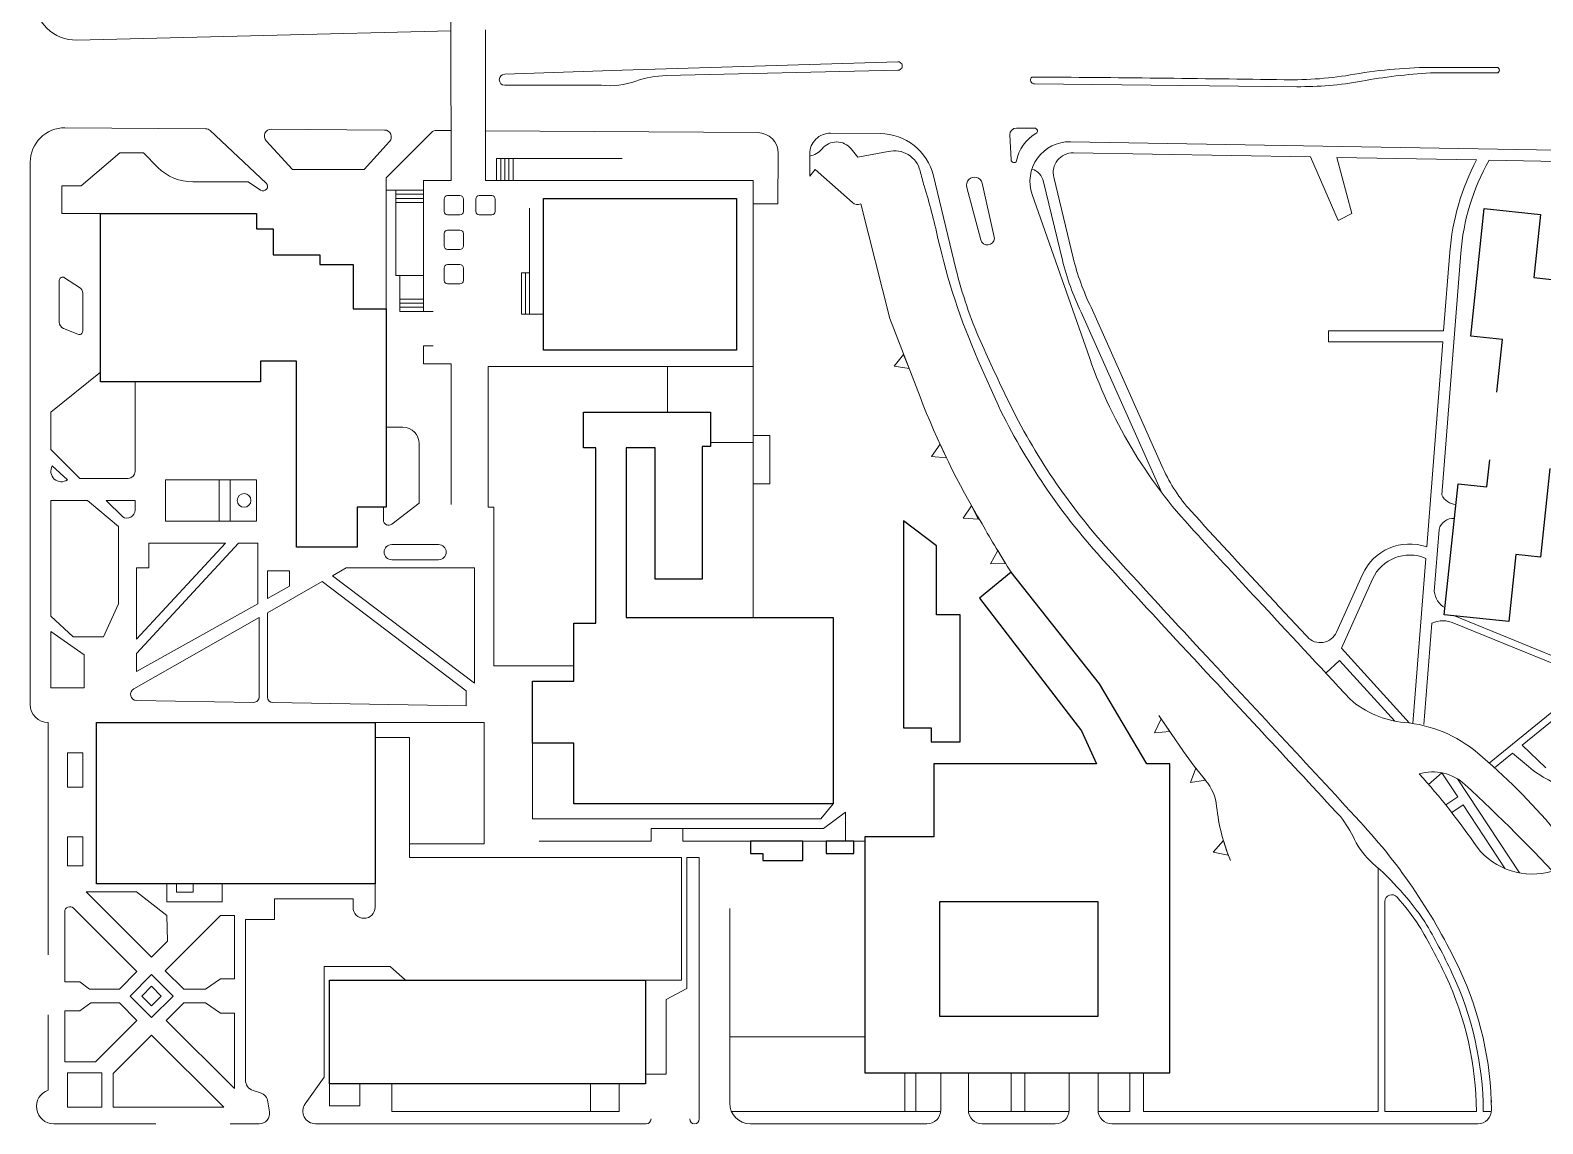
# Model space of a CAD drawing. Header units: feet. Extents: x 2817291 to 2825191, y 230718 to 237492.
# Drawn here: x 2819597 to 2820699, y 235311 to 236108 of the extents above; entities that cross this region are included whole.
import ezdxf

# ---------------------------------------------------------------- set-up
doc = ezdxf.new("R2010")
doc.units = ezdxf.units.FT
doc.layers.add('63', color=7, linetype='Continuous', lineweight=13)

msp = doc.modelspace()

# ---------------------------------------------------------------- linework, layer by layer
at = {"layer": '63'}
for p, q in [((2819903.249, 236107.558), (2819903.249, 236202.424)), ((2819630.705, 236100.734), (2819903.249, 236107.558)), ((2819903.315, 235998.405), (2819903.249, 236107.558)), ((2819928.44, 235998.405), (2819928.359, 236108.187)), ((2819942.51, 236075.791), (2820027.937, 236078.806)), ((2820027.937, 236078.806), (2820228.94, 236084.837)), ((2820228.94, 236078.806), (2820060.097, 236074.786)), ((2820665.117, 236080.817), (2820619.892, 236080.817)), ((2820012.862, 236067.751), (2819942.51, 236067.751)), ((2820328.437, 236068.756), (2820519.39, 236066.746)), ((2820616.877, 236076.796), (2820665.117, 236076.796)), ((2819724.458, 236036.096), (2819622.089, 236036.823)), ((2819768.643, 235996.395), (2819727.864, 236034.732)), ((2819854.868, 236035.169), (2819772.405, 236035.755)), ((2819889.093, 236033.429), (2819856.079, 236000.415)), ((2819903.315, 236034.825), (2819892.681, 236034.901)), ((2820126.797, 236033.237), (2819928.44, 236034.646)), ((2820328.437, 236036.596), (2820315.372, 236036.596)), ((2819768.658, 236027.342), (2819787.738, 236006.445)), ((2819839.999, 236006.445), (2819858.543, 236026.756)), ((2820215.966, 236032.604), (2820179.801, 236032.861)), ((2820310.346, 236031.571), (2820311.352, 236013.48)), ((2820766.986, 236019.344), (2820354.552, 236026.635)), ((2819596.785, 236011.698), (2819596.785, 235616.499)), ((2819633.97, 235994.385), (2819662.111, 236018.505)), ((2819662.111, 236018.505), (2819679.196, 236018.505)), ((2819679.196, 236018.505), (2819689.8, 236007.902)), ((2819936.48, 236014.485), (2820027.937, 236014.485)), ((2819936.48, 235998.405), (2819936.48, 236014.485)), ((2819939.495, 235998.405), (2819939.495, 236014.485)), ((2819942.51, 235998.405), (2819942.51, 236014.485)), ((2819945.525, 235998.405), (2819945.525, 236014.485)), ((2819948.541, 235998.405), (2819948.541, 236014.485)), ((2820141.504, 235981.32), (2820141.765, 236018.055)), ((2820164.619, 236017.786), (2820164.619, 236001.42)), ((2820194.77, 236021.521), (2820199.795, 236015.49)), ((2820199.795, 236015.49), (2820221.905, 236019.511)), ((2820529.423, 236015.502), (2820356.75, 236018.554)), ((2820529.423, 236015.502), (2820549.541, 235969.26)), ((2820559.591, 235974.285), (2820548.583, 236015.163)), ((2820650.501, 236013.362), (2820548.583, 236015.163)), ((2820787.101, 236010.947), (2820659.576, 236013.201)), ((2819787.738, 236006.445), (2819839.999, 236006.445)), ((2819856.079, 236000.415), (2819856.079, 235904.939)), ((2820164.619, 236001.42), (2820168.639, 236006.445)), ((2820168.639, 236006.445), (2820195.775, 235982.325)), ((2820271.151, 235934.084), (2820254.754, 236001.857)), ((2820342.438, 236000.703), (2820356.577, 235942.124)), ((2819619.9, 235994.385), (2819633.97, 235994.385)), ((2819619.9, 235974.285), (2819619.9, 235994.385)), ((2819715.153, 235997.4), (2819755.577, 235997.4)), ((2819755.577, 235997.4), (2819764.622, 235991.37)), ((2819856.079, 235991.37), (2819883.214, 235991.37)), ((2819883.214, 235998.405), (2819903.315, 235998.405)), ((2819883.214, 235902.929), (2819883.214, 235998.405)), ((2820123.413, 235998.405), (2819928.44, 235998.405)), ((2820123.413, 235862.728), (2820123.413, 235998.405)), ((2820279.191, 235993.38), (2820289.241, 235955.189)), ((2820299.291, 235956.194), (2820290.246, 235996.395)), ((2820334.936, 235997.513), (2820348.762, 235940.238)), ((2819863.114, 235988.355), (2819883.214, 235988.355)), ((2819863.114, 235985.34), (2819883.214, 235985.34)), ((2819863.114, 235982.325), (2819883.214, 235982.325)), ((2819898.29, 235984.837), (2819898.29, 235975.792)), ((2819909.847, 235987.35), (2819900.802, 235987.35)), ((2819912.36, 235975.792), (2819912.36, 235984.837)), ((2819921.405, 235984.837), (2819921.405, 235975.792)), ((2819932.963, 235987.35), (2819923.918, 235987.35)), ((2819935.475, 235975.792), (2819935.475, 235984.837)), ((2819960.601, 235900.918), (2819960.601, 235978.305)), ((2820123.413, 235981.32), (2820141.504, 235981.32)), ((2820201.805, 235981.32), (2820222.91, 235897.903)), ((2820326.711, 235988.098), (2820368.615, 235868.584)), ((2819648.041, 235974.285), (2819619.9, 235974.285)), ((2819761.607, 235974.285), (2819648.041, 235974.285)), ((2819761.607, 235963.23), (2819761.607, 235974.285)), ((2819900.802, 235973.28), (2819909.847, 235973.28)), ((2819923.918, 235973.28), (2819932.963, 235973.28)), ((2820549.541, 235969.26), (2820559.591, 235974.285)), ((2819773.668, 235963.23), (2819761.607, 235963.23)), ((2819773.668, 235944.134), (2819773.668, 235963.23)), ((2819898.29, 235959.712), (2819898.29, 235950.667)), ((2819909.847, 235962.225), (2819900.802, 235962.225)), ((2819912.36, 235950.667), (2819912.36, 235959.712)), ((2819900.802, 235948.154), (2819909.847, 235948.154)), ((2820625.136, 235769.244), (2820638.962, 235945.516)), ((2820626.453, 235888.858), (2820630.947, 235946.144)), ((2819807.838, 235944.134), (2819773.668, 235944.134)), ((2819807.838, 235937.099), (2819807.838, 235944.134)), ((2819831.959, 235937.099), (2819807.838, 235937.099)), ((2819831.959, 235904.939), (2819831.959, 235937.099)), ((2819898.29, 235934.587), (2819898.29, 235925.541)), ((2819909.847, 235937.099), (2819900.802, 235937.099)), ((2819912.36, 235925.541), (2819912.36, 235934.587)), ((2819617.89, 235925.446), (2819617.89, 235895.239)), ((2819632.68, 235920.494), (2819621.767, 235927.555)), ((2819866.129, 235929.059), (2819866.129, 235902.929)), ((2819954.571, 235931.069), (2819960.601, 235931.069)), ((2819954.571, 235900.918), (2819954.571, 235931.069)), ((2819957.586, 235931.069), (2819957.586, 235900.918)), ((2819634.975, 235888.59), (2819634.975, 235916.275)), ((2819900.802, 235923.029), (2819909.847, 235923.029)), ((2819856.079, 235904.939), (2819831.959, 235904.939)), ((2819866.129, 235911.974), (2819883.214, 235911.974)), ((2819866.129, 235908.959), (2819883.214, 235908.959)), ((2819866.129, 235905.944), (2819883.214, 235905.944)), ((2819866.129, 235902.929), (2819883.214, 235902.929)), ((2819890.25, 235902.929), (2819883.214, 235902.929)), ((2820362.36, 235902.533), (2820421.259, 235770.712)), ((2820369.643, 235905.944), (2820422.193, 235788.33)), ((2819621.002, 235890.592), (2819631.506, 235886.267)), ((2819960.601, 235900.918), (2819954.571, 235900.918)), ((2819970.651, 235900.918), (2819960.601, 235900.918)), ((2820222.91, 235897.903), (2820245.02, 235840.617)), ((2820542.505, 235888.858), (2820626.453, 235888.858)), ((2820542.505, 235880.818), (2820542.505, 235888.858)), ((2820542.505, 235880.818), (2820625.823, 235880.818)), ((2820614.099, 235731.354), (2820625.823, 235880.818)), ((2819883.214, 235877.803), (2819883.214, 235864.738)), ((2819890.25, 235877.803), (2819883.214, 235877.803)), ((2820233.068, 235871.585), (2820226.155, 235863.017)), ((2820237.032, 235861.314), (2820233.068, 235871.585)), ((2819648.041, 235858.708), (2819611.86, 235829.562)), ((2819883.214, 235864.738), (2819903.315, 235864.738)), ((2819903.315, 235864.738), (2819903.315, 235762.226)), ((2819930.45, 235862.728), (2819930.45, 235760.216)), ((2820123.413, 235862.728), (2819930.45, 235862.728)), ((2820061.102, 235862.728), (2820061.102, 235829.562)), ((2820123.413, 235679.815), (2820123.413, 235862.728)), ((2820226.155, 235863.017), (2820237.032, 235861.314)), ((2820287.231, 235867.753), (2820302.113, 235834.082)), ((2819673.166, 235786.347), (2819673.166, 235851.673)), ((2819611.86, 235829.562), (2819611.86, 235802.427)), ((2819868.241, 235818.507), (2819856.079, 235818.507)), ((2819611.86, 235802.427), (2819632.965, 235781.321)), ((2819880.199, 235763.231), (2819880.199, 235806.548)), ((2820092.258, 235807.452), (2820123.413, 235807.452)), ((2820123.413, 235812.477), (2820135.474, 235812.477)), ((2820135.474, 235812.477), (2820135.474, 235777.301)), ((2820259.561, 235806.201), (2820253.319, 235797.132)), ((2820264.294, 235796.261), (2820259.561, 235806.201)), ((2820253.319, 235797.132), (2820264.294, 235796.261)), ((2819612.865, 235790.367), (2819623.92, 235780.317)), ((2819632.965, 235781.321), (2819668.141, 235781.321)), ((2819695.276, 235750.166), (2819695.276, 235780.317)), ((2819761.607, 235780.317), (2819695.276, 235780.317)), ((2819734.472, 235750.166), (2819734.472, 235780.317)), ((2819742.512, 235750.166), (2819742.512, 235780.317)), ((2819761.607, 235750.166), (2819761.607, 235780.317)), ((2820135.474, 235777.301), (2820123.413, 235777.301)), ((2819611.86, 235765.241), (2819638.474, 235765.241)), ((2819611.86, 235765.241), (2819611.86, 235680.82)), ((2819661.106, 235746.146), (2819638.474, 235765.241)), ((2819664.121, 235753.181), (2819652.061, 235765.241)), ((2819652.061, 235765.241), (2819673.166, 235765.241)), ((2819673.166, 235765.241), (2819673.166, 235758.206)), ((2819854.069, 235760.216), (2819854.069, 235750.883)), ((2819860.213, 235747.857), (2819880.199, 235763.231)), ((2819930.45, 235760.216), (2819934.47, 235760.216)), ((2819934.47, 235760.216), (2819934.47, 235644.639)), ((2820282.514, 235761.396), (2820276.321, 235752.293)), ((2820287.301, 235751.481), (2820282.514, 235761.396)), ((2819695.276, 235750.166), (2819761.607, 235750.166)), ((2820276.321, 235752.293), (2820287.301, 235751.481)), ((2819661.106, 235689.865), (2819661.106, 235746.146)), ((2820619.62, 235698.931), (2820623.164, 235744.116)), ((2819748.542, 235734.086), (2819674.171, 235653.661)), ((2819738.96, 235734.086), (2819674.171, 235664.023)), ((2819683.216, 235734.086), (2819738.96, 235734.086)), ((2819683.216, 235715.995), (2819683.216, 235734.086)), ((2819748.542, 235734.086), (2819762.612, 235734.086)), ((2819762.612, 235734.086), (2819762.612, 235689.865)), ((2819894.27, 235733.081), (2819860.099, 235733.081)), ((2820301.568, 235728.614), (2820296.358, 235718.915)), ((2820307.363, 235719.253), (2820301.568, 235728.614)), ((2819674.171, 235715.995), (2819683.216, 235715.995)), ((2819674.171, 235664.023), (2819674.171, 235715.995)), ((2819769.647, 235713.985), (2819785.728, 235713.985)), ((2819769.647, 235693.782), (2819769.647, 235713.985)), ((2819785.728, 235713.985), (2819785.728, 235702.736)), ((2819826.933, 235715.995), (2819817.074, 235710.378)), ((2819920.4, 235715.995), (2819826.933, 235715.995)), ((2819860.099, 235722.026), (2819894.27, 235722.026)), ((2819920.4, 235632.067), (2819920.4, 235715.995)), ((2820296.358, 235718.915), (2820307.363, 235719.253)), ((2820604.005, 235602.682), (2820613.442, 235722.985)), ((2819809.475, 235706.048), (2819769.647, 235683.356)), ((2819914.37, 235626.549), (2819809.475, 235706.048)), ((2819920.4, 235632.067), (2819817.074, 235710.378)), ((2820548.409, 235669.2), (2820567.334, 235711.255)), ((2820551.975, 235657.532), (2820574.666, 235707.955)), ((2819769.647, 235693.782), (2819785.728, 235702.736)), ((2819611.86, 235680.82), (2819627.94, 235665.745)), ((2819650.051, 235665.745), (2819661.106, 235689.865)), ((2819762.612, 235689.865), (2819674.171, 235640.619)), ((2819769.647, 235683.356), (2819769.647, 235621.869)), ((2820724.285, 235644.274), (2820634.422, 235681.036)), ((2819635.98, 235652.679), (2819611.86, 235669.765)), ((2819611.86, 235669.765), (2819611.86, 235628.559)), ((2819763.617, 235679.92), (2819672.159, 235627.81)), ((2819763.617, 235622.105), (2819763.617, 235679.92)), ((2820612.021, 235602.053), (2820617.806, 235675.801)), ((2820722.403, 235639.614), (2820633.962, 235675.795)), ((2819627.94, 235665.745), (2819650.051, 235665.745)), ((2819635.98, 235628.559), (2819635.98, 235652.679)), ((2819674.171, 235640.619), (2819674.171, 235653.661)), ((2820550.546, 235648.659), (2820540.612, 235639.442)), ((2820590.927, 235604.384), (2820550.546, 235648.659)), ((2820601.704, 235603.008), (2820551.975, 235657.532)), ((2819934.47, 235644.639), (2819992.761, 235644.639)), ((2819611.86, 235628.559), (2819635.98, 235628.559)), ((2819914.37, 235615.494), (2819914.37, 235626.549)), ((2820659.707, 235573.853), (2820724.413, 235626.549)), ((2819674.283, 235619.512), (2819759.53, 235618.085)), ((2819773.6, 235617.85), (2819914.37, 235615.494)), ((2820683.712, 235586.921), (2820727.587, 235622.652)), ((2820420.625, 235605.95), (2820415.85, 235595.851)), ((2820418.888, 235608.459), (2820436.979, 235582.328)), ((2820426.984, 235596.765), (2820420.625, 235605.95)), ((2819609.85, 235603.434), (2819609.85, 235434.166)), ((2819848.039, 235603.434), (2819927.435, 235603.434)), ((2819927.435, 235603.434), (2819927.435, 235514.992)), ((2820415.85, 235595.851), (2820426.984, 235596.765)), ((2819848.039, 235592.378), (2819873.164, 235592.378)), ((2819848.039, 235485.847), (2819848.039, 235592.378)), ((2819873.164, 235592.378), (2819873.164, 235504.942)), ((2819962.611, 235588.358), (2819962.611, 235533.082)), ((2820700.798, 235570.411), (2820683.712, 235586.921)), ((2819623.92, 235581.323), (2819634.975, 235581.323)), ((2819623.92, 235556.198), (2819623.92, 235581.323)), ((2819634.975, 235581.323), (2819634.975, 235556.198)), ((2820663.5, 235570.461), (2820676.55, 235581.089)), ((2820676.55, 235581.089), (2820688.233, 235571.273)), ((2820445.99, 235570.014), (2820441.939, 235559.603)), ((2820441.939, 235559.603), (2820452.981, 235561.3)), ((2820452.981, 235561.3), (2820445.99, 235570.014)), ((2820625.214, 235566.747), (2820615.482, 235558.264)), ((2820625.214, 235566.747), (2820636.803, 235549.191)), ((2820636.568, 235562.317), (2820681.835, 235493.749)), ((2819634.975, 235556.198), (2819623.92, 235556.198)), ((2820627.957, 235543.351), (2820636.803, 235549.191)), ((2820172.659, 235533.082), (2820181.704, 235544.138)), ((2820174.669, 235526.047), (2820190.75, 235538.107)), ((2820190.75, 235538.107), (2820190.75, 235517.002)), ((2820632.336, 235537.812), (2820640.679, 235543.32)), ((2820640.679, 235543.32), (2820671.376, 235496.822)), ((2819962.611, 235533.082), (2820172.659, 235533.082)), ((2819623.92, 235520.017), (2819634.975, 235520.017)), ((2819623.92, 235498.912), (2819623.92, 235520.017)), ((2819634.975, 235520.017), (2819634.975, 235498.912)), ((2819967.636, 235517.002), (2820049.042, 235517.002)), ((2820049.042, 235526.047), (2820174.669, 235526.047)), ((2820049.042, 235517.002), (2820049.042, 235526.047)), ((2820072.158, 235526.047), (2820072.158, 235517.002)), ((2820072.158, 235517.002), (2820204.82, 235517.002)), ((2820466.072, 235517.34), (2820458.657, 235508.985)), ((2820469.6, 235506.74), (2820466.072, 235517.34)), ((2819927.435, 235514.992), (2819873.164, 235514.992)), ((2819873.164, 235504.942), (2820071.153, 235504.942)), ((2820071.153, 235504.942), (2820071.153, 235415.495)), ((2820075.173, 235504.942), (2820084.218, 235504.942)), ((2820075.173, 235409.465), (2820075.173, 235504.942)), ((2820084.218, 235504.942), (2820084.218, 235314.491)), ((2820458.657, 235508.985), (2820469.6, 235506.74)), ((2819634.975, 235498.912), (2819623.92, 235498.912)), ((2820578.686, 235497.388), (2820578.686, 235320.019)), ((2819696.281, 235485.847), (2819696.281, 235472.781)), ((2819703.316, 235485.847), (2819703.316, 235479.817)), ((2819715.377, 235479.817), (2819715.377, 235485.847)), ((2819736.482, 235472.781), (2819736.482, 235485.847)), ((2819848.039, 235468.761), (2819848.039, 235485.847)), ((2819637.545, 235480.094), (2819674.171, 235480.094)), ((2819637.545, 235480.094), (2819685.158, 235432.48)), ((2819674.171, 235480.094), (2819696.281, 235462.731)), ((2819696.281, 235472.781), (2819736.482, 235472.781)), ((2819703.316, 235479.817), (2819715.377, 235479.817)), ((2819774.673, 235474.791), (2819831.959, 235474.791)), ((2819774.673, 235459.716), (2819774.673, 235474.791)), ((2819831.959, 235474.791), (2819831.959, 235468.761)), ((2820583.711, 235472.876), (2820583.711, 235320.019)), ((2819621.91, 235465.468), (2819621.91, 235414.49)), ((2819674.499, 235421.82), (2819628.232, 235468.086)), ((2819695.108, 235422.531), (2819735.308, 235462.731)), ((2819696.281, 235462.731), (2819696.8, 235444.122)), ((2819745.527, 235462.731), (2819735.308, 235462.731)), ((2819745.527, 235416.5), (2819745.527, 235462.731)), ((2820106.328, 235467.756), (2820106.328, 235326.049)), ((2819753.567, 235459.716), (2819774.673, 235459.716)), ((2819753.567, 235342.899), (2819753.567, 235459.716)), ((2819696.8, 235444.122), (2819685.158, 235432.48)), ((2819674.499, 235421.82), (2819661.757, 235409.079)), ((2819685.158, 235419.688), (2819669.524, 235404.054)), ((2819700.793, 235404.054), (2819685.158, 235419.688)), ((2819708.559, 235409.079), (2819695.108, 235422.531)), ((2819724.422, 235409.079), (2819735.477, 235416.5)), ((2819735.477, 235416.5), (2819745.527, 235416.5)), ((2819810.853, 235425.546), (2819810.853, 235344.977)), ((2819859.094, 235425.546), (2819810.853, 235425.546)), ((2819870.149, 235415.495), (2819859.094, 235425.546)), ((2819632.965, 235414.49), (2819621.91, 235414.49)), ((2819640, 235409.079), (2819632.965, 235414.49)), ((2819661.757, 235409.079), (2819640, 235409.079)), ((2819685.158, 235411.16), (2819678.052, 235404.054)), ((2819692.265, 235404.054), (2819685.158, 235411.16)), ((2819708.559, 235409.079), (2819724.422, 235409.079)), ((2820071.153, 235415.495), (2819870.149, 235415.495)), ((2820060.097, 235401.425), (2820075.173, 235409.465)), ((2819641.005, 235399.029), (2819632.965, 235393.385)), ((2819641.005, 235399.029), (2819661.757, 235399.029)), ((2819661.757, 235399.029), (2819674.499, 235386.287)), ((2819669.524, 235404.054), (2819685.158, 235388.419)), ((2819678.052, 235404.054), (2819685.158, 235396.947)), ((2819685.158, 235396.947), (2819692.265, 235404.054)), ((2819685.158, 235388.419), (2819700.793, 235404.054)), ((2819695.818, 235386.287), (2819708.559, 235399.029)), ((2819708.559, 235399.029), (2819724.422, 235399.029)), ((2819724.422, 235399.029), (2819735.477, 235391.607)), ((2820060.097, 235347.154), (2820060.097, 235401.425)), ((2819609.85, 235390.33), (2819609.85, 235335.439)), ((2819632.965, 235393.385), (2819621.91, 235393.385)), ((2819621.91, 235393.385), (2819621.91, 235356.199)), ((2819674.499, 235386.287), (2819644.411, 235356.199)), ((2819695.818, 235386.287), (2819745.527, 235336.578)), ((2819735.477, 235391.607), (2819745.527, 235391.607)), ((2819745.527, 235391.607), (2819745.527, 235336.578)), ((2819685.158, 235375.628), (2819657.086, 235347.555)), ((2819685.158, 235375.628), (2819737.752, 235323.034)), ((2820106.328, 235374.29), (2820204.82, 235374.29)), ((2819621.91, 235356.199), (2819644.411, 235356.199)), ((2819623.92, 235348.159), (2819649.046, 235348.159)), ((2819623.92, 235323.034), (2819623.92, 235348.159)), ((2819649.046, 235348.159), (2819649.046, 235323.034)), ((2819657.086, 235347.555), (2819657.086, 235323.034)), ((2819810.853, 235344.977), (2819797.085, 235325.471)), ((2819814.873, 235340.119), (2819814.873, 235324.039)), ((2819836.984, 235324.039), (2819836.984, 235340.119)), ((2819860.099, 235340.119), (2819860.099, 235320.019)), ((2820004.821, 235320.019), (2820004.821, 235340.119)), ((2820025.927, 235320.019), (2820025.927, 235340.119)), ((2820045.022, 235347.154), (2820060.097, 235347.154)), ((2820233.965, 235320.019), (2820233.965, 235348.159)), ((2820242.005, 235320.019), (2820242.005, 235348.159)), ((2820260.096, 235348.159), (2820280.196, 235348.159)), ((2820260.096, 235321.024), (2820260.096, 235348.159)), ((2820280.196, 235348.159), (2820280.196, 235321.024)), ((2820311.352, 235320.019), (2820311.352, 235348.159)), ((2820321.402, 235320.019), (2820321.402, 235348.159)), ((2820353.562, 235348.159), (2820374.668, 235348.159)), ((2820353.562, 235321.024), (2820353.562, 235348.159)), ((2820374.668, 235348.159), (2820374.668, 235321.024)), ((2820397.783, 235320.019), (2820397.783, 235348.159)), ((2820407.833, 235320.019), (2820407.833, 235348.159)), ((2819764.555, 235333.441), (2819759.065, 235335.272)), ((2819649.046, 235323.034), (2819623.92, 235323.034)), ((2819737.752, 235323.034), (2819657.086, 235323.034)), ((2819771.087, 235319.705), (2819769.959, 235327.036)), ((2819814.873, 235324.039), (2819836.984, 235324.039)), ((2819860.099, 235320.019), (2820025.927, 235320.019)), ((2820107.587, 235320.019), (2820260.045, 235320.019)), ((2820280.246, 235320.019), (2820353.512, 235320.019)), ((2820374.718, 235320.019), (2820397.783, 235320.019)), ((2820407.833, 235320.019), (2820578.686, 235320.019)), ((2820583.711, 235320.019), (2820650.301, 235320.019)), ((2820655.326, 235320.019), (2820661.348, 235320.019)), ((2819613.87, 235310.974), (2819688.245, 235310.974)), ((2819742.508, 235310.974), (2819763.597, 235310.974)), ((2819804.596, 235310.974), (2820045.525, 235310.974)), ((2820121.403, 235310.974), (2820250.046, 235310.974)), ((2820290.246, 235310.974), (2820343.512, 235310.974)), ((2820384.718, 235310.974), (2820651.299, 235310.974))]:
    msp.add_line(p, q, dxfattribs=at)
at = {"layer": '63', "lineweight": 25}
for p, q in [((2819970.651, 235985.34), (2820111.353, 235985.34)), ((2819970.651, 235874.788), (2819970.651, 235985.34)), ((2820111.353, 235985.34), (2820111.353, 235874.788)), ((2819648.041, 235974.285), (2819761.607, 235974.285)), ((2819648.041, 235851.673), (2819648.041, 235974.285)), ((2819761.607, 235974.285), (2819761.607, 235963.23)), ((2820646.285, 235884.933), (2820656.07, 235977.886)), ((2820656.07, 235977.886), (2820697.049, 235973.572)), ((2820697.049, 235973.572), (2820692.21, 235927.595)), ((2819761.607, 235963.23), (2819773.668, 235963.23)), ((2819773.668, 235963.23), (2819773.668, 235944.134)), ((2819773.668, 235944.134), (2819807.838, 235944.134)), ((2819807.838, 235944.134), (2819807.838, 235937.099)), ((2819807.838, 235937.099), (2819831.959, 235937.099)), ((2819831.959, 235937.099), (2819831.959, 235904.939)), ((2820692.21, 235927.595), (2820718.196, 235924.86)), ((2819831.959, 235904.939), (2819856.079, 235904.939)), ((2819856.079, 235904.939), (2819856.079, 235760.216)), ((2820669.274, 235882.513), (2820646.285, 235884.933)), ((2820665.235, 235844.145), (2820669.274, 235882.513)), ((2820111.353, 235874.788), (2819970.651, 235874.788)), ((2819764.622, 235866.748), (2819764.622, 235851.673)), ((2819790.753, 235866.748), (2819764.622, 235866.748)), ((2819790.753, 235731.071), (2819790.753, 235866.748)), ((2819764.622, 235851.673), (2819648.041, 235851.673)), ((2819999.796, 235829.562), (2820092.258, 235829.562)), ((2819999.796, 235803.432), (2819999.796, 235829.562)), ((2820092.258, 235829.562), (2820092.258, 235804.437)), ((2820008.842, 235803.432), (2819999.796, 235803.432)), ((2820008.842, 235675.795), (2820008.842, 235803.432)), ((2820030.952, 235803.432), (2820030.952, 235679.815)), ((2820052.057, 235803.432), (2820030.952, 235803.432)), ((2820052.057, 235707.955), (2820052.057, 235803.432)), ((2820086.228, 235804.437), (2820086.228, 235707.955)), ((2820092.258, 235804.437), (2820086.228, 235804.437)), ((2820657.966, 235775.092), (2820660.036, 235794.751)), ((2820703.846, 235788.536), (2820697.049, 235723.961)), ((2820626.927, 235681.825), (2820636.977, 235777.301)), ((2820636.977, 235777.301), (2820657.966, 235775.092)), ((2819834.974, 235760.216), (2819834.974, 235731.071)), ((2819856.079, 235760.216), (2819834.974, 235760.216)), ((2820232.96, 235750.374), (2820232.96, 235599.413)), ((2820257.081, 235732.076), (2820232.96, 235750.374)), ((2819834.974, 235731.071), (2819790.753, 235731.071)), ((2820257.081, 235681.825), (2820257.081, 235732.076)), ((2820679.058, 235725.855), (2820673.903, 235676.88)), ((2820697.049, 235723.961), (2820679.058, 235725.855)), ((2820086.228, 235707.955), (2820052.057, 235707.955)), ((2820274.166, 235681.825), (2820257.081, 235681.825)), ((2820274.166, 235589.363), (2820274.166, 235681.825)), ((2820673.903, 235676.88), (2820626.927, 235681.825)), ((2819992.761, 235675.795), (2820008.842, 235675.795)), ((2819992.761, 235633.584), (2819992.761, 235675.795)), ((2820030.952, 235679.815), (2820181.704, 235679.815)), ((2820181.704, 235679.815), (2820181.704, 235544.138)), ((2819962.611, 235633.584), (2819992.761, 235633.584)), ((2819962.611, 235588.358), (2819962.611, 235633.584)), ((2819645.025, 235603.434), (2819848.039, 235603.434)), ((2819645.025, 235485.847), (2819645.025, 235603.434)), ((2819848.039, 235603.434), (2819848.039, 235485.847)), ((2820232.96, 235599.413), (2820253.061, 235599.413)), ((2820253.061, 235599.413), (2820253.061, 235589.363)), ((2819992.761, 235588.358), (2819962.611, 235588.358)), ((2819992.761, 235544.138), (2819992.761, 235588.358)), ((2820253.061, 235589.363), (2820274.166, 235589.363)), ((2820181.704, 235544.138), (2819992.761, 235544.138)), ((2820159.594, 235517.002), (2820121.403, 235517.002)), ((2820121.403, 235517.002), (2820121.403, 235507.957)), ((2820159.594, 235502.932), (2820159.594, 235517.002)), ((2820196.78, 235517.002), (2820176.679, 235517.002)), ((2820176.679, 235517.002), (2820176.679, 235507.957)), ((2820196.78, 235507.957), (2820196.78, 235517.002)), ((2820121.403, 235507.957), (2820130.448, 235507.957)), ((2820130.448, 235507.957), (2820130.448, 235502.932)), ((2820176.679, 235507.957), (2820196.78, 235507.957)), ((2820130.448, 235502.932), (2820159.594, 235502.932)), ((2819848.039, 235485.847), (2819645.025, 235485.847)), ((2819814.873, 235415.495), (2820045.022, 235415.495)), ((2819814.873, 235340.119), (2819814.873, 235415.495)), ((2820045.022, 235415.495), (2820045.022, 235340.119)), ((2820045.022, 235340.119), (2819814.873, 235340.119)), ((2820204.82, 235348.159), (2820426.928, 235348.159))]:
    msp.add_line(p, q, dxfattribs=at)
at = {"layer": '63'}
msp.add_lwpolyline([(2819863.114, 235991.37), (2819863.114, 235929.059), (2819883.214, 235929.059)], dxfattribs=at)
at = {"layer": '63', "lineweight": 25}
msp.add_lwpolyline([(2820426.928, 235348.159), (2820426.928, 235573.283), (2820410.346, 235573.283), (2820375.673, 235631.574), (2820311.352, 235712.98), (2820288.236, 235693.885), (2820362.607, 235597.403), (2820373.673, 235573.283), (2820255.071, 235573.283), (2820255.071, 235520.017), (2820204.82, 235520.017), (2820204.82, 235348.159)], dxfattribs=at)
msp.add_lwpolyline([(2820259.091, 235389.365), (2820374.668, 235389.365), (2820374.668, 235472.781), (2820259.091, 235472.781)], close=True, dxfattribs=at)
at = {"layer": '63'}
msp.add_circle((2819752.562, 235765.241), 5.025, dxfattribs=at)
for centre, radius, start, end in [((2819629.95, 236130.875), 30.151, 180, 271.43421), ((2820229.031, 236081.821), 3.016, 268.28164, 91.71836), ((2820619.892, 235740.216), 340.6, 90, 99.85422), ((2820665.117, 236078.806), 2.01, 270, 90), ((2819942.51, 236071.771), 4.02, 90, 270), ((2820018.569, 236126.383), 58.909, 264.43978, 289.24577), ((2820061.818, 236002.508), 72.299, 91.36393, 109.24576), ((2820328.417, 236071.663), 2.907, 133.20753, 270.39529), ((2820177.963, 214074.093), 22000.189, 89.13434, 89.61335), ((2820514.588, 236346.44), 274.701, 269.11499, 279.85422), ((2820522.008, 236315.5), 248.767, 269.39691, 280.33212), ((2820641.198, 235661.727), 415.781, 93.35343, 100.33212), ((2819621.91, 236011.698), 25.125, 89.59293, 180), ((2819724.422, 236031.071), 5.025, 46.7678, 89.59293), ((2819772.369, 236030.73), 5.025, 89.59293, 222.39744), ((2819854.832, 236030.144), 5.025, 317.60256, 89.59293), ((2819892.646, 236029.875), 5.025, 89.59293, 135), ((2820315.372, 236031.571), 5.025, 90, 180), ((2820328.392, 236034.449), 2.147, 299.26139, 88.8111), ((2820126.69, 236018.162), 15.075, 359.59294, 89.59293), ((2820179.694, 236017.786), 15.075, 89.59293, 180), ((2820184.217, 236012.727), 13.736, 39.80557, 140.19443), ((2820215.681, 235992.404), 40.201, 13.60054, 89.59293), ((2820343.246, 236007.938), 28.241, 119.26139, 170.75458), ((2820354.04, 235997.68), 28.959, 88.9873, 199.32127), ((2820161.572, 236031.597), 15.741, 281.162, 320.19443), ((2820226.431, 236000.923), 19.13, 13.65734, 103.68528), ((2820313.517, 236013.601), 2.169, 183.17983, 328.74769), ((2820356.494, 236004.096), 14.461, 88.9873, 193.57044), ((2820802.52, 235932.686), 172.1, 152.04533, 175.51486), ((2820802.52, 235932.686), 164.06, 150.60891, 175.51486), ((2819715.153, 236033.254), 35.854, 225, 270), ((2820444.694, 236053.958), 205.484, 193.65734, 196.8529), ((2820284.651, 235995.136), 5.735, 12.68038, 197.82986), ((2820322.325, 235994.469), 12.973, 13.57043, 71.06818), ((2819766.431, 235994.043), 3.228, 235.91258, 46.7678), ((2819734.609, 235838.855), 536.466, 12.63423, 16.8529), ((2819900.802, 235984.837), 2.513, 90, 180), ((2819909.847, 235984.837), 2.513, 0, 90), ((2819923.918, 235984.837), 2.513, 90, 180), ((2819932.963, 235984.837), 2.513, 0, 90), ((2820199.588, 235986.615), 5.741, 228.36646, 292.7089), ((2819900.802, 235975.792), 2.513, 180, 270), ((2819909.847, 235975.792), 2.513, 270, 0), ((2819923.918, 235975.792), 2.513, 180, 270), ((2819932.963, 235975.792), 2.513, 270, 0), ((2819900.802, 235959.712), 2.513, 90, 180), ((2819909.847, 235959.712), 2.513, 0, 90), ((2819900.802, 235950.667), 2.513, 180, 270), ((2819909.847, 235950.667), 2.513, 270, 0), ((2820723.237, 236060.46), 476.694, 192.63423, 203.84457), ((2820294.186, 235956.491), 5.114, 194.74356, 356.67763), ((2819900.802, 235934.587), 2.513, 90, 180), ((2819909.847, 235934.587), 2.513, 0, 90), ((2820527.37, 235983.35), 183.738, 193.57044, 206.09432), ((2820527.37, 235983.35), 175.698, 193.57044, 206.14), ((2819620.403, 235925.446), 2.513, 57.09476, 180), ((2819900.802, 235925.541), 2.513, 180, 270), ((2819909.847, 235925.541), 2.513, 270, 0), ((2820575.233, 236007.652), 312.855, 193.60054, 203.91676), ((2819629.95, 235916.275), 5.025, 0, 57.09476), ((2819622.915, 235895.239), 5.025, 180, 247.61987), ((2819632.463, 235888.59), 2.513, 247.61987, 0), ((2821504.48, 236419.763), 1329.387, 203.91676, 205.97106), ((2820705.512, 235986.704), 357.005, 199.32127, 223.77958), ((2820800.355, 236054.957), 595.263, 201.10484, 211.02449), ((2820728.082, 236041.574), 465.777, 205.97105, 222.14051), ((2820728.082, 236041.574), 473.817, 205.97105, 222.14051), ((2819868.241, 235806.548), 11.959, 0, 90), ((2819619.397, 235786.447), 7.618, 149.03624, 306.41638), ((2819668.141, 235786.347), 5.025, 270, 0), ((2820527.852, 235835.539), 115.726, 204.0755, 222.29451), ((2820636.356, 235774.561), 12.417, 205.35298, 265.51486), ((2819667.247, 235758.206), 5.918, 238.10921, 0), ((2819857.886, 235750.883), 3.817, 180, 307.5686), ((2820816.037, 236039.711), 601.216, 209.00871, 212.91881), ((2825599.999, 240449.95), 6972.8, 222.29451, 222.95143), ((2820633.495, 235741.518), 10.652, 85.51486, 165.88417), ((2825599.999, 240449.95), 6980.84, 222.43397, 222.95143), ((2819860.099, 235727.553), 5.528, 90, 270), ((2819894.27, 235727.553), 5.528, 270, 90), ((2825599.999, 240449.95), 7036.116, 222.14051, 222.95143), ((2820601.678, 235695.8), 37.661, 70.74346, 155.77226), ((2820601.678, 235695.8), 29.621, 66.59964, 155.77226), ((2825599.999, 240449.95), 7044.156, 222.14051, 222.95143), ((2787448.107, 204933.154), 45144.103, 42.82489, 42.95143), ((2787448.107, 204933.154), 45152.143, 42.89403, 42.95143), ((2820635.338, 235700.603), 15.806, 186.07158, 240.11053), ((2820625.877, 235658.009), 19.537, 65.55604, 114.40172), ((2820536.644, 235674.494), 12.902, 222.89403, 335.77226), ((2787448.107, 204933.154), 45080.787, 42.75133, 42.95143), ((2787448.107, 204933.154), 45088.827, 42.73545, 42.95143), ((2819674.357, 235623.952), 4.44, 119.67308, 269.04117), ((2819609.85, 235616.499), 13.065, 180, 270), ((2819759.597, 235622.105), 4.02, 269.04117, 0), ((2819773.668, 235621.869), 4.02, 180, 269.04117), ((2820603.791, 235671.967), 68.797, 228.66933, 264.98874), ((2820589.419, 235508.073), 95.727, 49.92514, 84.98874), ((2820676.622, 235748.235), 291.469, 214.69516, 219.91274), ((2820352.627, 235226.622), 463.538, 40.07486, 49.92514), ((2820739.38, 235632.149), 79.511, 229.96338, 255.43748), ((2820426.003, 235538.591), 35.273, 5.75456, 39.91274), ((2820618.503, 235532.779), 34.624, 47.25876, 106.57946), ((2820254.436, 235243.563), 478.947, 34.15644, 42.31021), ((2819760.898, 234604.743), 1298.245, 42.74124, 47.25876), ((2820595.3, 235555.652), 134.88, 185.75457, 203.00823), ((2820480.324, 235479.405), 89.978, 25.40519, 37.99663), ((2820254.436, 235243.563), 423.671, 25.13755, 42.73545), ((2820608.323, 235540.198), 51.724, 205.40519, 229.40553), ((2820690.896, 235543.923), 50.985, 218.08984, 286.87556), ((2820436.207, 235339.348), 212.784, 33.96008, 49.40552), ((2820588.745, 235472.876), 5.034, 41.1982, 180), ((2820436.207, 235339.348), 207.759, 33.99666, 41.1982), ((2819625.613, 235465.468), 3.703, 45, 180), ((2819839.999, 235468.761), 8.04, 180, 0), ((2820254.436, 235243.563), 412.616, 25.13755, 30.90915), ((2820254.436, 235243.563), 417.641, 25.13755, 30.92768), ((2820414.518, 235318.679), 235.787, 0.32569, 25.13755), ((2820414.518, 235318.679), 240.813, 0.31889, 25.13755), ((2820414.518, 235318.679), 246.843, 0.56749, 25.13755), ((2819761.607, 235342.899), 8.04, 180, 251.56506), ((2819613.87, 235323.536), 12.563, 108.66293, 270), ((2819762.013, 235325.814), 8.04, 8.74616, 71.56505), ((2821969.025, 235390.487), 1309.322, 182.64483, 182.78881), ((2819763.597, 235318.552), 7.579, 270, 8.74616), ((2819804.596, 235320.169), 9.195, 144.78241, 270), ((2820121.403, 235326.049), 15.075, 180, 270), ((2820250.045, 235321.024), 10.05, 270, 0), ((2820290.246, 235321.024), 10.05, 180, 270), ((2820343.512, 235321.024), 10.05, 270, 0), ((2820384.718, 235321.024), 10.05, 180, 270), ((2820651.298, 235321.024), 10.05, 270, 0.56749), ((2820045.525, 235314.491), 3.518, 270, 0), ((2820080.7, 235314.491), 3.518, 180, 0)]:
    msp.add_arc(centre, radius, start, end, dxfattribs=at)

doc.saveas('drawing.dxf')
